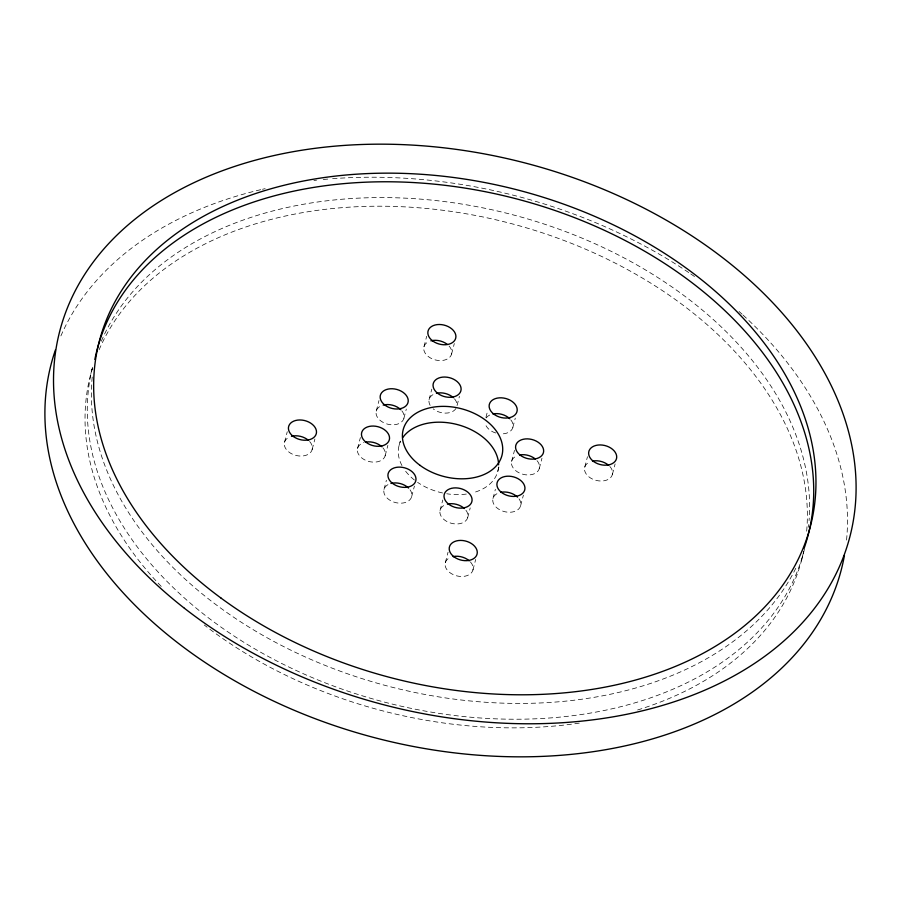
<?xml version="1.0" encoding="UTF-8"?>
<svg xmlns="http://www.w3.org/2000/svg" width="901" height="901" viewBox="0 0 901 901"><rect width="100%" height="100%" fill="white"/><g stroke="black" fill="none" stroke-linecap="round" stroke-linejoin="round"><path stroke-width="0.68" stroke-dasharray="4.5 3.38" d="M90.888 373.566L92.488 367.405M284.513 442.29L287.261 431.748M312.151 449.554L314.9 439.012M357.494 448.698L360.389 437.559M376.246 411.081L378.994 400.54M385.132 455.895L387.869 445.353M384.006 489.457L386.405 480.233M403.907 418.289L406.306 409.065M423.943 346.817L426.68 336.276M399.087 445.421L400.81 438.832M429.056 399.684L431.804 389.142M411.656 496.665L414.404 486.123M451.57 354.082L454.318 343.54M457.044 405.563L459.442 396.339M440.026 510.518L442.774 499.987M445.308 562.731L448.056 552.189M485.909 417.512L487.621 410.924M467.664 517.726L470.221 507.905M497.791 471.392L499.165 466.121M472.946 569.995L475.683 559.453M492.982 498.523L495.381 489.299M512.872 427.356L515.282 418.132M511.599 461.515L514.494 450.376M520.632 505.731L523.38 495.19M539.237 468.711L541.985 458.17M584.726 467.259L587.475 456.717M612.365 474.523L615.113 463.981M801.507 560.49L803.748 551.862M795.797 568.238A367.394 251.965 14.6 0 1 383.162 684.861A367.394 251.965 14.6 0 1 92.285 376.415M804.413 549.317A367.394 251.965 14.6 0 1 385.549 702.397A367.394 251.965 14.6 0 1 93.13 364.95M101.317 341.22A367.394 251.965 14.6 0 1 508.536 213.695A367.394 251.965 14.6 0 1 809.064 520.609M808.715 524.585A367.394 251.965 14.6 0 1 808.422 527.22M498.523 467.045A51.03 34.993 14.6 0 1 472.969 492.734M466.313 494.063A51.03 34.993 14.6 0 1 446.75 493.759M442.56 492.971A51.03 34.993 14.6 0 1 417.602 482.362M414.404 480.008A51.03 34.993 14.6 0 1 404.684 469.962M401.959 465.569A51.03 34.993 14.6 0 1 400.607 441.287M382.914 447.842A14.292 9.798 14.6 0 1 379.175 461.335A14.292 9.798 14.6 0 1 359.533 455.76A14.292 9.798 14.6 0 1 364.094 442.504M401.846 410.822A14.292 9.798 14.6 0 1 397.983 423.977A14.292 9.798 14.6 0 1 378.634 418.942A14.292 9.798 14.6 0 1 381.686 405.574M455.906 408.57A14.292 9.798 14.6 0 1 433.144 408.806M430.137 405.337A14.292 9.798 14.6 0 1 434.924 393.737M454.476 398.828A14.292 9.798 14.6 0 1 456.953 405.675M510.822 419.889A14.292 9.798 14.6 0 1 500.1 433.831M495.719 432.987A14.292 9.798 14.6 0 1 485.042 422.625M486.27 417.906A14.292 9.798 14.6 0 1 491.383 414.37M537.019 460.659A14.292 9.798 14.6 0 1 533.764 473.982A14.292 9.798 14.6 0 1 514.313 469.353A14.292 9.798 14.6 0 1 516.757 455.838M519.032 498.85A14.292 9.798 14.6 0 1 513.964 511.655A14.292 9.798 14.6 0 1 494.874 505.799A14.292 9.798 14.6 0 1 499.143 492.746M465.93 510.259A14.292 9.798 14.6 0 1 461.47 523.244A14.292 9.798 14.6 0 1 442.233 517.793A14.292 9.798 14.6 0 1 445.894 504.571M410.056 489.795A14.292 9.798 14.6 0 1 405.247 502.521A14.292 9.798 14.6 0 1 386.225 497.127A14.292 9.798 14.6 0 1 389.446 483.95M609.842 466.481A14.292 9.798 14.6 0 1 606.891 480.019A14.292 9.798 14.6 0 1 587.249 475.311A14.292 9.798 14.6 0 1 590.2 461.762M449.047 346.029A14.292 9.798 14.6 0 1 446.108 359.578A14.292 9.798 14.6 0 1 426.466 354.859A14.292 9.798 14.6 0 1 429.405 341.321M309.629 441.501A14.292 9.798 14.6 0 1 306.914 454.96A14.292 9.798 14.6 0 1 287.396 450.714A14.292 9.798 14.6 0 1 289.3 437.086M470.423 561.954A14.292 9.798 14.6 0 1 467.473 575.491A14.292 9.798 14.6 0 1 447.831 570.784A14.292 9.798 14.6 0 1 450.782 557.235M60.896 335.904A408.221 279.963 14.6 0 1 261.177 189.57M262.495 189.266A408.221 279.963 14.6 0 1 265.142 188.658M313.931 180.459A408.221 279.963 14.6 0 1 316.589 180.166M323.234 179.49A408.221 279.963 14.6 0 1 329.924 178.905M332.604 178.691A408.221 279.963 14.6 0 1 689.693 273.206M690.797 273.96A408.221 279.963 14.6 0 1 696.315 277.767M739.079 311.498A408.221 279.963 14.6 0 1 742.109 314.224M743.1 315.136A408.221 279.963 14.6 0 1 846.197 543.371M803.636 551.502A367.394 251.965 14.6 0 1 635.824 710.529M579.275 723.109A367.394 251.965 14.6 0 1 204.279 625.012M161.245 586.427A367.394 251.965 14.6 0 1 92.319 368.498M99.076 349.847A367.394 251.965 14.6 0 1 508.153 222.795A367.394 251.965 14.6 0 1 806.598 531.883"/><path stroke-width="1.35" d="M94.853 359.409A367.394 251.965 14.6 0 1 519.179 199.583A367.394 251.965 14.6 0 1 803.996 548.675M402.882 437.424A51.03 34.993 14.6 0 1 458.981 425.013A51.03 34.993 14.6 0 1 498.602 464.815M365.66 442.132A14.292 9.798 14.6 0 1 381.81 446.716M383.162 405.09A14.292 9.798 14.6 0 1 400.787 409.673M436.433 393.286A14.292 9.798 14.6 0 1 453.383 397.701M492.915 413.964A14.292 9.798 14.6 0 1 509.763 418.74M519.764 454.949A14.292 9.798 14.6 0 1 535.307 458.992M500.674 492.34A14.292 9.798 14.6 0 1 517.523 497.115M447.403 504.121A14.292 9.798 14.6 0 1 464.353 508.536M390.921 483.454A14.292 9.798 14.6 0 1 408.547 488.049M592.464 461.098A14.292 9.798 14.6 0 1 608.704 465.366M430.892 340.837A14.292 9.798 14.6 0 1 447.29 344.396M291.474 436.309A14.292 9.798 14.6 0 1 308.491 440.398M453.045 556.57A14.292 9.798 14.6 0 1 469.286 560.839M844.417 555.455A408.221 279.963 14.6 0 1 375.537 737.93A408.221 279.963 14.6 0 1 55.479 349.825M420.091 465.389A51.03 34.993 14.6 0 0 501.913 455.579A51.03 34.993 14.6 0 0 435.679 406.813A51.03 34.993 14.6 0 0 420.091 465.389M366.121 442.346A14.292 9.798 14.6 0 0 389.243 440.082A14.292 9.798 14.6 0 0 371.144 426.128A14.292 9.798 14.6 0 0 366.121 442.346M384.49 404.786A14.292 9.798 14.6 0 0 407.838 403.062A14.292 9.798 14.6 0 0 390.257 388.781A14.292 9.798 14.6 0 0 384.49 404.786M437.695 393.332A14.292 9.798 14.6 0 0 460.816 391.068A14.292 9.798 14.6 0 0 442.718 377.114A14.292 9.798 14.6 0 0 437.695 393.332M493.455 413.841A14.292 9.798 14.6 0 0 516.814 412.129A14.292 9.798 14.6 0 0 499.233 397.848A14.292 9.798 14.6 0 0 493.455 413.841M520.226 455.163A14.292 9.798 14.6 0 0 543.359 452.899A14.292 9.798 14.6 0 0 525.26 438.945A14.292 9.798 14.6 0 0 520.226 455.163M501.215 492.216A14.292 9.798 14.6 0 0 524.562 490.504A14.292 9.798 14.6 0 0 506.981 476.224A14.292 9.798 14.6 0 0 501.215 492.216M448.664 504.177A14.292 9.798 14.6 0 0 471.786 501.913A14.292 9.798 14.6 0 0 453.687 487.959A14.292 9.798 14.6 0 0 448.664 504.177M392.239 483.15A14.292 9.798 14.6 0 0 415.598 481.438A14.292 9.798 14.6 0 0 398.017 467.157A14.292 9.798 14.6 0 0 392.239 483.15M432.784 341.017A14.292 9.798 14.6 0 0 455.692 338.269A14.292 9.798 14.6 0 0 437.143 324.619A14.292 9.798 14.6 0 0 432.784 341.017M293.366 436.489A14.292 9.798 14.6 0 0 316.274 433.741A14.292 9.798 14.6 0 0 297.724 420.091A14.292 9.798 14.6 0 0 293.366 436.489M454.149 556.931A14.292 9.798 14.6 0 0 477.057 554.183A14.292 9.798 14.6 0 0 458.519 540.532A14.292 9.798 14.6 0 0 454.149 556.931M593.579 461.458A14.292 9.798 14.6 0 0 616.487 458.71A14.292 9.798 14.6 0 0 597.937 445.06A14.292 9.798 14.6 0 0 593.579 461.458M184.435 608.276A408.221 279.963 14.6 0 0 846.805 547.324A408.221 279.963 14.6 0 0 333.179 146.311A408.221 279.963 14.6 0 0 184.435 608.276M221.072 598.118A367.394 251.965 14.6 0 0 810.112 527.434A367.394 251.965 14.6 0 0 333.235 176.359A367.394 251.965 14.6 0 0 221.072 598.118"/></g></svg>
